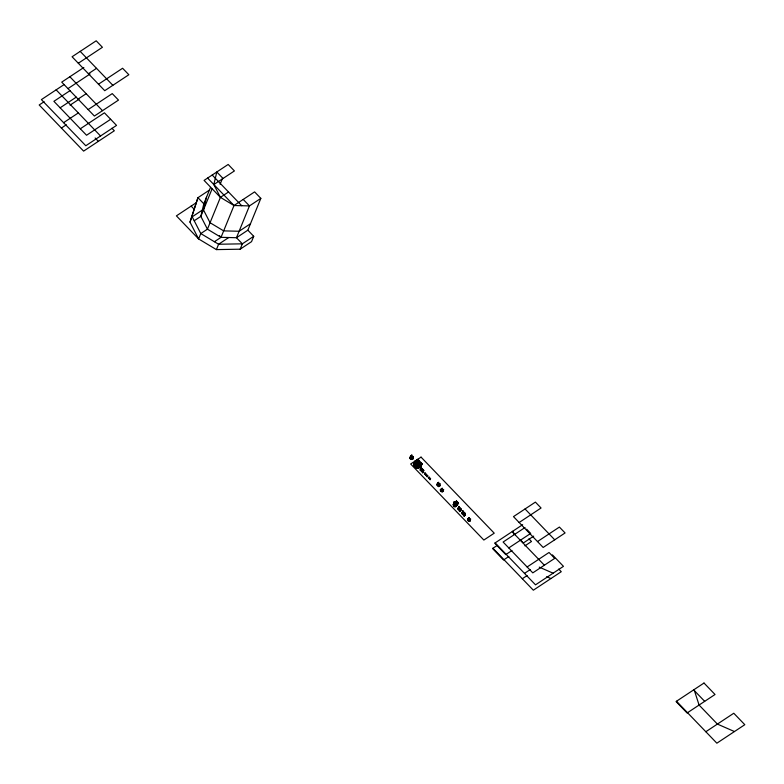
<?xml version="1.0" encoding="UTF-8"?>
<svg xmlns="http://www.w3.org/2000/svg" width="784" height="784" viewBox="0 0 784 784"><rect width="100%" height="100%" fill="white"/><g stroke="black" fill="none" stroke-linecap="round" stroke-linejoin="round"><path stroke-width="1.18" d="M416.951 467.529L415.285 466.627L414.128 464.598L416.951 467.529L416.716 468.117L415.54 466.059L413.893 465.177L414.128 464.598L414.187 466.137L418.284 467.852L422.145 463.805L418.411 465.079L417.343 467.705L418.284 467.852L418.617 460.139L414.873 461.404L413.805 464.03L414.187 466.137L415.657 467.666L418.048 468.44L421.077 466.431L422.145 463.805L417.911 459.404L414.873 461.404L414.746 464.177L413.805 464.03M456.7 503.504L455.68 504.181L457.572 504.406L456.474 501.035L454.945 502.828L456.004 502.172L457.748 503.985L456.68 504.631L458.209 502.838L456.474 501.035L455.837 502.603L456.847 505.298L455.318 505.817L453.818 504.876L453.613 502.662L454.171 501.946L458.209 502.838L457.141 505.455C455.21 504.778 455.465 507.434 454.044 506.493L453.348 504.661L454.171 501.946M453.779 504.729L453.936 502.671L454.416 503.171L453.544 503.749L453.495 505.935L454.455 505.151M455.406 503.955L456.974 503.789L457.611 502.211C455.778 501.201 453.064 508.522 454.103 504.857M418.519 465.196L418.47 467.421M414.089 463.354L418.284 467.852L421.312 465.843L420.606 465.108L421.077 466.431L418.284 467.852L418.97 465.657L417.578 467.117L418.048 468.44L421.312 465.843L421.478 464.226L421.439 463.07L419.705 462.393L418.617 460.139L417.941 460.551M455.318 505.817L456.474 501.035L453.544 503.749M454.622 503.014L453.358 505.014L454.426 502.387L458.209 502.838L455.386 505.278L453.946 504.298L453.946 502.289L454.534 502.897L454.847 502.103L457.572 504.406L455.837 502.603L455.729 503.691L456.435 503.23L455.024 503.005L453.946 504.298M454.583 502.867L453.446 504.974L453.975 504.239M453.583 504.014L454.318 503.406L453.838 504.573L455.729 505.259L455.886 506.219L453.613 505.504L453.946 503.406M463.746 515.843L464.932 512.932L462.099 512.471L464.216 516.333L465.471 514.098L462.815 510.727L461.629 513.638L464.226 514.676L462.815 510.727M210.504 187.415L203.82 203.791L200.851 216.364L207.427 229.173L221.029 237.336L236.474 237.719L247.852 230.182L260.837 198.372L254.604 191.894L234.014 205.516L221.029 237.336L214.404 241.717M206.457 197.333L203.487 209.906L210.063 222.725L223.665 230.878L239.11 231.26L250.488 223.734M260.837 198.372L249.459 205.908L234.014 205.516L220.412 197.362L213.836 184.554L216.805 171.98L223.038 178.458M410.287 458.111L411.835 455.063L410.973 456.161L411.561 456.837M412.864 457.16L412.609 457.866L411.149 457.435L411.267 455.445L411.855 456.112L410.532 457.523L412.306 458.581L411.541 458.562M441.343 490.97L441.343 489.412L442.823 490.96L441.206 489.99M468.215 520.419L468.048 519.263M455.729 505.259L455.092 506.817L456.455 505.043L453.828 502.309L454.73 504.406L456.954 504.847L454.426 502.387L453.858 503.044M459.777 511.531L460.963 508.62L458.13 508.169L459.777 511.531L461.217 509.492L458.846 506.415L457.66 509.335L460.257 510.364L458.846 506.415M453.965 506.317L453.691 505.66M455.631 503.965L454.377 505.141L454.044 506.493L454.495 506.19M453.681 504.367L453.407 504.847L454.044 503.504M247.852 230.182L253.732 236.298L251.537 241.658L240.159 249.194L216.413 249.606L198.607 238.934L190.002 222.156L197.94 197.686L209.328 190.149M440.98 489.353L442.999 491.45L440.98 489.353L441.039 491.166L443.45 491.294L442.891 490.715L441.657 491.539M454.485 504.857L454.916 504.582L454.73 506.317L455.475 503.896M190.002 222.156L197.94 197.686L203.82 203.791M212.033 188.964L200.851 216.364L194.226 220.755M220.088 184.289L222.333 178.781M228.526 191.992L220.412 197.362L207.427 229.173L200.792 233.563L198.607 238.934L176.4 215.865L195.755 203.056M216.413 249.606L218.609 244.245L228.752 237.523M240.159 249.194L242.354 243.824L253.732 236.298M411.796 458.895L410.248 456.905L411.267 456.994L409.963 457.866L410.287 458.973L412.364 459.483L413.041 458.836L412.59 458.366M410.395 457.836L411.12 456.072L412.903 457.141L412.178 458.905L410.395 457.836L411.404 458.885L413.158 456.435L412.178 458.905M411.835 455.063L409.954 458.326M410.728 458.483L411.855 456.445M410.963 459.375L412.355 456.964M415.04 461.57L414.04 463.452L414.305 465.843L415.775 467.372L418.166 468.146M415.304 461.854L414.275 462.874M414.422 462.54L414.854 462.972L415.481 462.031M414.511 464.765L415.579 462.139L417.911 459.404L414.873 461.404L419.126 465.823L421.312 465.843L417.578 467.117L422.145 463.805L418.793 466.598L418.088 465.863M417.078 461.443L416.069 461.188L416.392 460.404M416.137 463.501L414.746 464.177L415.912 462.815L414.04 463.452L414.266 464.138M416.549 463.148L415.422 462.188M416.833 464.04L416.784 463.393L416.088 464.638L416.48 465.402L418.881 465.529M418.293 460.923L418.617 460.139L414.04 463.452L415.432 462.766L414.04 463.452L415.393 461.943M417.451 464.089L418.46 465.343M418.695 465.373L418.666 466.95M418.048 468.44L419.117 465.814L421.439 463.07L415.579 462.139M419.558 467.431L420.636 464.814M417.215 463.844L416.686 464.481L417.607 465.431L421.439 463.07L421.126 463.863L419.705 462.393M420.998 467.489L419.93 470.116L423.233 471.88L420.998 467.489L423.821 470.429L422.752 473.046L420.4 468.95L423.821 470.429M421.341 471.586L422.409 468.959M424.938 472.909L424.467 474.065L427.77 475.849L427.3 477.005L424.938 472.909L427.77 475.849M425.879 475.535L426.359 474.379M429.083 477.133L428.603 478.289L430.553 478.661L430.083 479.818L429.083 477.133L430.553 478.661M441.911 489.441L440.647 490.402L442.254 489.373M441.255 490.245L441.804 488.902M442.97 490.539L442.735 491.176L441.412 490.784L442.245 488.128L440.108 489.941L442.127 492.038L443.519 491.107M442.999 491.45L441.853 491.656L443.058 490.323L441.735 491.352M442.029 491.156L443.44 489.373M442.166 491.196L442.715 489.853M442.735 491.176L443.724 489.667M454.534 503.622L457.072 501.652L455.827 504.181L457.15 503.357M453.956 505.631L454.416 504.504L453.642 503.642M454.72 504.112L455.298 503.289M455.445 502.73L455.132 503.514L456.788 502.358M455.23 503.789L454.73 504.406M455.808 503.73L456.602 502.799M456.357 505.543L455.092 506.817L455.945 505.484M455.592 504.847L456.592 503.916M459.336 511.08L460.531 508.169M463.305 515.392L464.5 512.471M469.988 520.135L469.802 521.076L467.783 518.979L469.116 517.567L468.293 520.233L469.606 520.625L470.606 519.116L469.381 519.439L468.469 518.489L468.881 518.204M468.783 518.881L467.597 519.674L467.911 520.615L469.802 521.076L470.39 520.556M468.126 519.694L468.675 518.351M467.597 519.674L467.911 520.615L468.587 520.174M469.116 517.567L468.126 519.077M468.293 520.233L468.763 519.067M469.596 519.302L468.91 520.605L467.989 519.655L468.499 519.155M470.606 519.116L468.724 521.095L469.93 519.772M415.285 466.627L415.54 466.059M454.22 504.573L454.965 503.514M454.181 503.847L454.691 503.23M418.284 467.852L419.45 466.48M457.072 501.652L455.014 503.789M457.611 502.211L456.21 503.818M414.746 464.177L416.098 462.678M454.622 503.74L454.259 504.298M416.069 461.188L417.911 459.404M421.439 463.07L418.411 465.079M455.514 506.533L455.72 506.043L455.083 506.464M457.327 502.926L456.063 503.818M78.322 63.239L102.42 47.285L96.187 40.807L72.079 56.762L104.733 90.689L128.841 74.735L122.598 68.257L98.5 84.202M83.839 67.493L61.73 82.124L94.384 116.042L118.492 100.097L112.249 93.61L88.151 109.564M64.131 84.554L41.395 99.607L85.799 145.746L116.532 125.401L104.419 112.818L80.311 128.772M44.12 101.714L39.2 104.968L83.604 151.116L114.337 130.771L111.916 128.253M88.406 73.725L96.53 68.345M67.973 88.602L90.072 73.97M70.011 90.66L53.9 101.322L86.544 135.25L110.652 119.295M60.133 107.8L76.244 97.138M78.057 99.078L86.181 93.708M70.06 105.154L79.047 99.205M63.592 122.676L78.341 112.916M61.407 128.047L66.317 124.783M213.836 184.554L234.416 170.932L228.183 164.444L204.085 180.398L220.412 197.362M202.341 210.083L192.188 216.796L200.792 233.563L218.609 244.245L242.354 243.824L236.474 237.719L249.459 205.908L243.216 199.43M410.14 457.18L411.159 457.268M410.542 457.209L411.11 456.837M411.424 457.16L409.856 458.13L410.248 456.905L410.855 458.16M411.13 458.209L410.62 458.748M413.472 456.758L411.835 457.846L410.826 456.798M411.071 459.11L412.433 458.209M412.874 458.209L411.179 459.502L413.041 458.836M417.578 467.117L419.097 466.117M437.942 483.277L438.756 482.258L437.658 482.983L439.148 484.532L440.245 483.806L438.864 484.238M438.119 483.385L436.727 484.316L438.766 486.394L440.157 485.472L439.442 484.777L438.344 485.502M438.236 483.532L436.619 484.581L438.658 486.668L440.049 485.737L439.501 485.169M437.423 484.551L438.521 483.826M437.276 484.884L438.677 483.963M437.168 485.159L438.56 484.228L438.011 483.659M438.217 485.825L439.608 484.894M438.099 486.09L438.981 485.512L439.53 486.08M439.726 485.071L438.628 485.796L437.149 484.257M441.853 489.069L440.765 489.794L442.313 491.343M440.745 490.588L441.98 489.765L441.431 489.196M442.078 490.186L441.039 491.166L441.706 490.725M443.176 491.009L441.96 491.343L441.039 490.382M453.652 503.475L456.19 501.74L457.925 503.544L456.268 504.7L455.671 504.073M453.348 504.661L454.367 504.014L453.622 505.856L454.152 506.062M453.613 505.504L454.651 504.867M467.783 518.979L469.018 518.812M469.136 518.822L467.519 519.851L467.862 518.802L469.881 520.899L467.989 520.429M467.617 520.027L468.93 519.028M469.185 520.792L468.077 519.429L468.744 519.772M468.999 520.39L469.694 520.409L468.381 520.017M468.528 520.988L469.773 520.164L470.322 520.743M470.057 520.458L468.832 520.782L467.921 519.831M519.145 522.507L541.058 508.003L535.394 502.113L513.481 516.617L543.165 547.457L565.078 532.953L559.404 527.064L537.491 541.568M522.663 524.682L494.724 543.175L505.749 554.631L511.962 550.515M496.997 545.576L492.538 548.535L503.563 559.992L508.806 556.522M525.025 527.524L503.112 542.028L532.797 572.869L554.709 558.375L549.035 552.475L527.122 566.979M508.777 547.918L530.69 533.414L526.642 529.21M533.688 536.138L523.34 542.989L520.184 539.715M524.917 545.86L531.493 541.499L528.955 538.853M524.496 573.378L530.278 569.556M522.311 578.739L527.122 575.554M705.835 731.737L733.775 713.244L744.8 724.7L716.86 743.193L676.494 701.249M455.288 503.612L455.916 503.259M456.641 505.484L455.279 505.553M455.386 505.278L456.847 505.298M411.296 459.159L412.07 459.179M441.892 489.618L442.931 489.716M454.71 505.709L454.877 506.376L455.102 504.602L454.867 505.778M539.255 567.126L553.112 573.192M546.654 576.691L550.917 578.553M734.451 731.55L717.399 724.083L699.083 705.051L694.085 689.606M412.129 457.121L411.12 456.072M441.921 491.47L440.726 490.225M416.226 462.805L417.931 465.069L417.784 464.422M212.199 175.028L241.737 205.712M207.603 178.076L234.014 205.516M525.045 508.963L554.729 539.804M80.203 51.381L112.857 85.309M693.654 689.891L704.679 701.347M552.436 554.886L563.461 566.342L535.521 584.835L495.155 542.891M558.727 569.066L561.266 571.703L533.336 590.195L492.96 548.251M512.305 531.532L515.46 534.806M514.676 534.374L544.361 565.215M69.854 76.744L102.508 110.671M191.149 206.104L193.962 209.014M219.353 235.582L221.029 237.336M438.236 482.601L439.726 484.149M411.198 455.759L412.511 457.131M420.371 465.696L421.077 466.431M437.599 483.728L439.648 485.815M437.492 484.002L438.07 484.561M442.009 488.765L441.255 489.637L442.049 489.588M441.657 488.755L442.862 490M442.509 489.99L441.588 489.04L441.412 490.784M460.355 508.6L461.217 509.492M464.324 512.903L465.471 514.098M411.767 458.415L412.472 459.218L411.286 459.238L409.963 457.866M414.814 461.551L419.068 465.97M458.493 507.287L461.08 509.982M414.658 461.962L415.255 462.58M418.303 465.745L418.901 466.362M420.704 468.215L423.527 471.155M462.462 511.599L465.363 514.618M469.802 519.165L468.371 518.459M453.613 502.662L454.103 503.171M455.249 504.357L456.337 505.494M460.041 509.345L460.953 510.286M468.538 518.204L469.734 519.449M56.134 89.846L100.548 135.985M414.56 462.197L415.265 462.932M441.186 489.922L442.382 491.166M464.01 513.657L465.235 514.931M453.593 503.034L454.593 504.073M468.303 518.645L468.852 519.214M420.4 468.95L423.233 471.88M424.703 473.487L427.535 476.427M428.838 477.711L430.318 479.24M454.975 505.023L455.759 505.847M458.13 508.169L460.512 510.639M462.099 512.471L464.863 515.343M459.561 510.541L460.218 511.217M453.426 504.386L454.152 505.141M463.53 514.843L464.53 515.882M95.129 137.994L98.353 141.355M456.729 504.396L457.141 505.455M512.736 531.248L513.804 534.551M415.892 467.078L415.657 467.666L414.422 465.549L415.892 467.078M421.037 457.121L410.659 463.991L483.855 540.049L494.234 533.179L421.037 457.121M704.003 683.04L676.063 701.533L687.088 712.989L715.028 694.497L704.003 683.04"/></g></svg>
